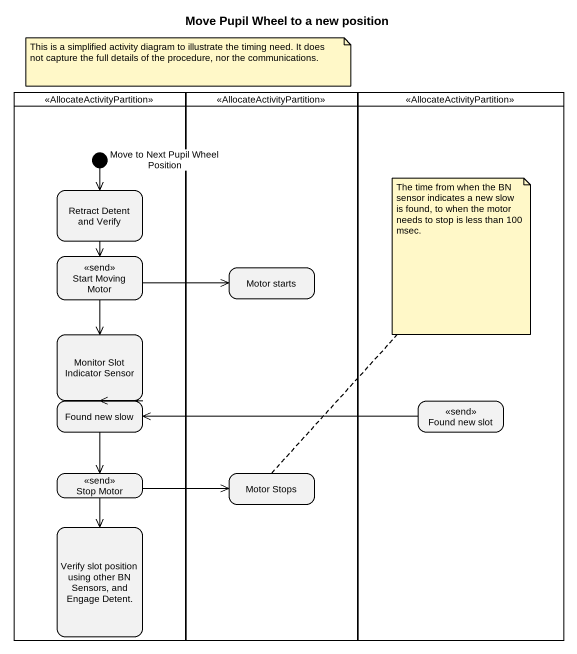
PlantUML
@startuml
title Move Pupil Wheel to a new position
hide empty description
state " " as lane1 <<AllocateActivityPartition>> {
  state "Move to Next Pupil Wheel Position" as Move_to_Next_Pupil_Wheel <<start>>
  state "Retract Detent and Verify" as Retract_Detent_and_Verify
  state "Start Moving Motor" as Start_Moving_Motor <<send>>
  state "Monitor Slot Indicator Sensor" as Monitor_Slot_Indicator
  state "Found new slow" as Found_new_slow
  state "Stop Motor" as Stop_Motor <<send>>
  state "Verify slot position using other BN Sensors, and Engage Detent." as Verify_slot_position_using
}
state " " as lane2 <<AllocateActivityPartition>> {
  state "Motor starts" as Motor_starts
  state "Motor Stops" as Motor_Stops
}
state " " as lane3 <<AllocateActivityPartition>> {
  state "Found new slot" as Found_new_slot <<send>>
}
Move_to_Next_Pupil_Wheel --> Retract_Detent_and_Verify
Retract_Detent_and_Verify --> Start_Moving_Motor
Start_Moving_Motor -right-> Motor_starts
Start_Moving_Motor --> Monitor_Slot_Indicator
Monitor_Slot_Indicator --> Found_new_slow
Found_new_slow --> Stop_Motor
Found_new_slot -left-> Found_new_slow
Stop_Motor -right-> Motor_Stops
Stop_Motor --> Verify_slot_position_using
note as N1
  This is a simplified activity diagram to illustrate the timing need. It does not capture the full details of the procedure, nor the communications.
end note
note top of Motor_Stops : The time from when the BN sensor indicates a new slow is found, to when the motor needs to stop is less than 100 msec.
@enduml
